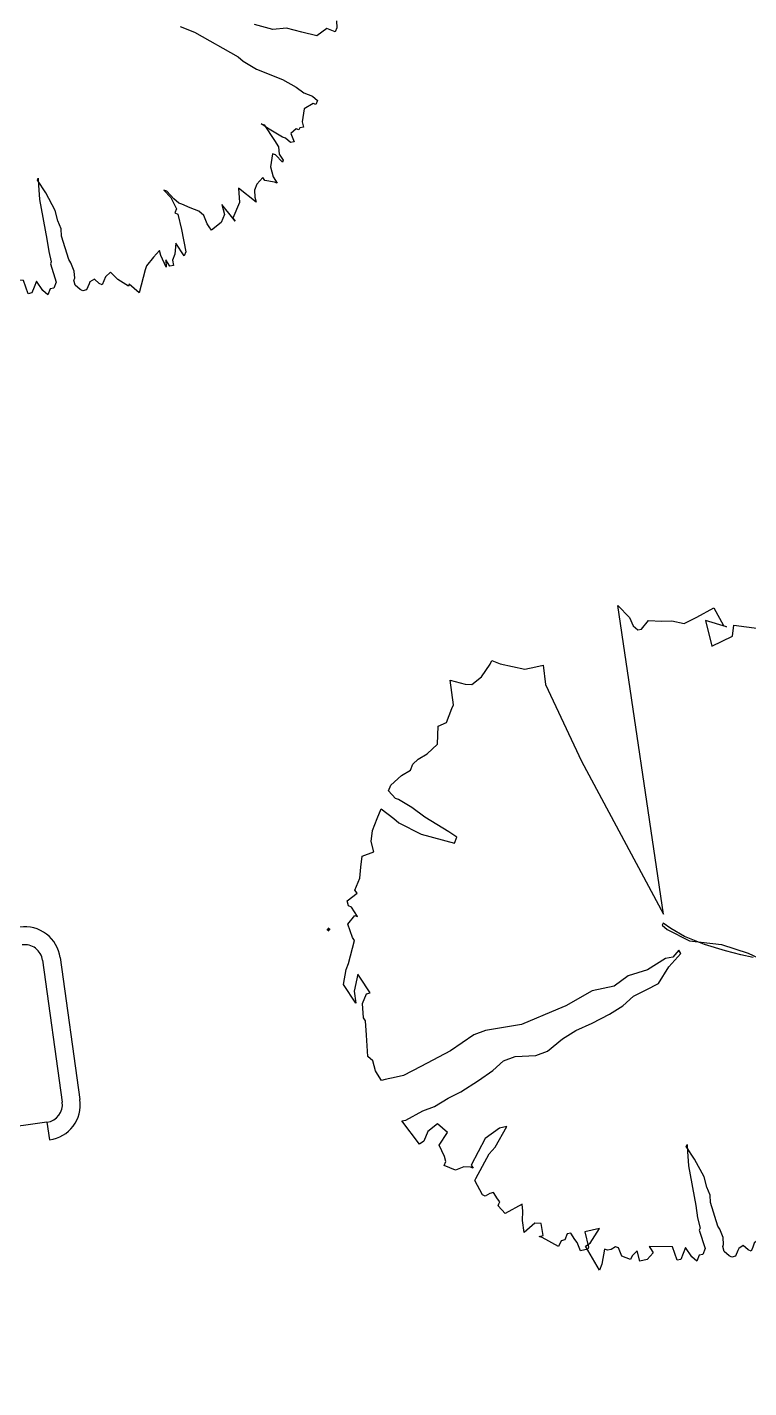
# Model space of a CAD drawing. Header units: millimetres. Extents: x 111 to 1506, y 14 to 566.
# Drawn here: x 273.915 to 275.93, y 95.681 to 99.479 of the extents above; entities that cross this region are included whole.
import ezdxf

# ---------------------------------------------------------------- set-up
doc = ezdxf.new("R2010")
doc.units = ezdxf.units.MM
doc.layers.add('fer', color=8, linetype='Continuous')
doc.layers.add('G', color=254, linetype='Continuous', lineweight=5)

# ---------------------------------------------------------------- blocks, each defined once
blk = doc.blocks.new('tr')
at = {"layer": 'fer', "color": 97}
for p, q in [((1378.7648, 206.7174), (1378.7707, 206.7347)), ((1378.7648, 206.7174), (1378.7707, 206.7347)), ((1378.7707, 206.7347), (1378.7827, 206.7347)), ((1378.7707, 206.7347), (1378.7707, 206.7347)), ((1378.7707, 206.7347), (1378.7827, 206.7347)), ((1378.7707, 206.7347), (1378.7707, 206.7347)), ((1378.7827, 206.7347), (1378.7827, 206.7261)), ((1378.7827, 206.7347), (1378.7827, 206.7261)), ((1378.5446, 206.7001), (1378.5625, 206.7087)), ((1378.5446, 206.7001), (1378.5625, 206.7087)), ((1378.5625, 206.7087), (1378.5744, 206.7087)), ((1378.5625, 206.7087), (1378.5625, 206.7087)), ((1378.5625, 206.7087), (1378.5744, 206.7087)), ((1378.5625, 206.7087), (1378.5625, 206.7087)), ((1378.5744, 206.7087), (1378.5744, 206.6827)), ((1378.5744, 206.7087), (1378.5744, 206.7087)), ((1378.5744, 206.7087), (1378.5744, 206.6827)), ((1378.5744, 206.7087), (1378.5744, 206.7087)), ((1378.7648, 206.6914), (1378.7648, 206.7174)), ((1378.7648, 206.6914), (1378.7648, 206.7174)), ((1378.7827, 206.7261), (1378.8065, 206.7087)), ((1378.7827, 206.7261), (1378.7827, 206.7261)), ((1378.7827, 206.7261), (1378.8065, 206.7087)), ((1378.7827, 206.7261), (1378.7827, 206.7261)), ((1378.8065, 206.7087), (1378.8422, 206.7174)), ((1378.8065, 206.7087), (1378.8422, 206.7174)), ((1378.8422, 206.7174), (1378.8541, 206.7261)), ((1378.8422, 206.7174), (1378.8541, 206.7261)), ((1378.8541, 206.7261), (1378.86, 206.7174)), ((1378.8541, 206.7261), (1378.8541, 206.7261)), ((1378.8541, 206.7261), (1378.86, 206.7174)), ((1378.8541, 206.7261), (1378.8541, 206.7261)), ((1378.86, 206.7174), (1378.866, 206.7174)), ((1378.86, 206.7174), (1378.866, 206.7174)), ((1378.866, 206.7174), (1378.866, 206.7087)), ((1378.866, 206.7174), (1378.866, 206.7087)), ((1378.866, 206.7087), (1378.8838, 206.7001)), ((1378.866, 206.7087), (1378.8838, 206.7001)), ((1378.8838, 206.7001), (1378.9017, 206.7174)), ((1378.8838, 206.7001), (1378.9017, 206.7174)), ((1378.9017, 206.7174), (1378.9076, 206.7087)), ((1378.9017, 206.7174), (1378.9076, 206.7087)), ((1378.9076, 206.7087), (1378.9017, 206.6914)), ((1378.9076, 206.7087), (1378.9017, 206.6914)), ((1378.9493, 206.6914), (1378.9612, 206.7087)), ((1378.9493, 206.6914), (1378.9612, 206.7087)), ((1378.9671, 206.7087), (1378.9552, 206.6827)), ((1378.9671, 206.7087), (1378.9552, 206.6827)), ((1378.9612, 206.7087), (1378.9671, 206.7087)), ((1378.9612, 206.7087), (1378.9671, 206.7087)), ((1378.9909, 206.6827), (1379.0147, 206.7001)), ((1378.9909, 206.6827), (1379.0147, 206.7001)), ((1379.0147, 206.7001), (1379.0266, 206.7174)), ((1379.0147, 206.7001), (1379.0266, 206.7174)), ((1379.0266, 206.7174), (1379.0266, 206.7087)), ((1379.0266, 206.7174), (1379.0266, 206.7087)), ((1379.0266, 206.7087), (1379.0326, 206.6827)), ((1379.0266, 206.7087), (1379.0326, 206.6827)), ((1378.5744, 206.6827), (1378.6041, 206.6654)), ((1378.5744, 206.6827), (1378.6041, 206.6654)), ((1378.6041, 206.6654), (1378.6101, 206.6221)), ((1378.6041, 206.6654), (1378.6101, 206.6221)), ((1378.7529, 206.6221), (1378.7588, 206.6654)), ((1378.7529, 206.6221), (1378.7588, 206.6654)), ((1378.7588, 206.6654), (1378.7648, 206.6914)), ((1378.7588, 206.6654), (1378.7648, 206.6914)), ((1378.8898, 206.6221), (1378.9195, 206.6654)), ((1378.8898, 206.6221), (1378.9195, 206.6654)), ((1378.9017, 206.6827), (1378.8957, 206.6394)), ((1378.9017, 206.6827), (1378.8957, 206.6394)), ((1378.9017, 206.6914), (1378.9017, 206.6827)), ((1378.9017, 206.6914), (1378.9017, 206.6827)), ((1378.9195, 206.6654), (1378.9314, 206.6827)), ((1378.9195, 206.6654), (1378.9314, 206.6827)), ((1378.9314, 206.6827), (1378.9493, 206.6914)), ((1378.9314, 206.6827), (1378.9493, 206.6914)), ((1378.9552, 206.6741), (1378.9909, 206.6827)), ((1378.9552, 206.6827), (1378.9552, 206.6741)), ((1378.9552, 206.6741), (1378.9909, 206.6827)), ((1378.9552, 206.6827), (1378.9552, 206.6741)), ((1379.0326, 206.6827), (1379.0266, 206.6741)), ((1379.0326, 206.6827), (1379.0266, 206.6741)), ((1379.0266, 206.6741), (1379.0505, 206.6654)), ((1379.0266, 206.6741), (1379.0505, 206.6654)), ((1379.0505, 206.6654), (1379.0683, 206.6654)), ((1379.0505, 206.6654), (1379.0683, 206.6654)), ((1379.0683, 206.6654), (1379.0862, 206.6741)), ((1379.0683, 206.6654), (1379.0862, 206.6741)), ((1379.0981, 206.6827), (1379.0802, 206.6221)), ((1379.0981, 206.6827), (1379.0802, 206.6221)), ((1379.0862, 206.6741), (1379.0981, 206.6827)), ((1379.0862, 206.6741), (1379.0981, 206.6827)), ((1378.6101, 206.6221), (1378.616, 206.5788)), ((1378.6101, 206.6221), (1378.616, 206.5788)), ((1378.7529, 206.5441), (1378.7529, 206.6221)), ((1378.7529, 206.5441), (1378.7529, 206.6221)), ((1378.8957, 206.6394), (1378.8898, 206.6134)), ((1378.8957, 206.6394), (1378.8898, 206.6134)), ((1378.8898, 206.6134), (1378.8898, 206.6221)), ((1378.8898, 206.6134), (1378.8898, 206.6221)), ((1379.0802, 206.6221), (1379.1159, 206.6394)), ((1379.0802, 206.6221), (1379.1159, 206.6394)), ((1379.1159, 206.6394), (1379.1635, 206.6394)), ((1379.1159, 206.6394), (1379.1635, 206.6394)), ((1379.1635, 206.6394), (1379.1397, 206.5961)), ((1379.1635, 206.6394), (1379.1397, 206.5961)), ((1379.1695, 206.6481), (1379.1635, 206.6394)), ((1379.1635, 206.6394), (1379.1695, 206.6481)), ((1379.1695, 206.6481), (1379.1635, 206.6394)), ((1379.1635, 206.6394), (1379.1695, 206.6481)), ((1378.616, 206.5788), (1378.6339, 206.5441)), ((1378.616, 206.5788), (1378.6339, 206.5441)), ((1379.1397, 206.5961), (1379.1635, 206.6134)), ((1379.1397, 206.5961), (1379.1635, 206.6134)), ((1379.1635, 206.6134), (1379.1754, 206.6134)), ((1379.1635, 206.6134), (1379.1754, 206.6134)), ((1379.1754, 206.6134), (1379.1873, 206.6134)), ((1379.1754, 206.6134), (1379.1873, 206.6134)), ((1379.1873, 206.6134), (1379.2171, 206.5961)), ((1379.1873, 206.6134), (1379.2171, 206.5961)), ((1379.2052, 206.5788), (1379.1873, 206.5614)), ((1379.2052, 206.5788), (1379.1873, 206.5614)), ((1379.2111, 206.5874), (1379.2052, 206.5788)), ((1379.2111, 206.5874), (1379.2052, 206.5788)), ((1379.2171, 206.5961), (1379.2111, 206.5874)), ((1379.2171, 206.5961), (1379.2111, 206.5874)), ((1378.6339, 206.5441), (1378.6398, 206.4921)), ((1378.6339, 206.5441), (1378.6398, 206.4921)), ((1378.7469, 206.5008), (1378.7529, 206.5441)), ((1378.7469, 206.5008), (1378.7529, 206.5441)), ((1379.1873, 206.5614), (1379.1814, 206.5441)), ((1379.1873, 206.5614), (1379.1814, 206.5441)), ((1379.1814, 206.5441), (1379.1814, 206.5181)), ((1379.1814, 206.5441), (1379.1814, 206.5181)), ((1379.2468, 206.5181), (1379.3004, 206.5528)), ((1379.2468, 206.5181), (1379.3004, 206.5528)), ((1379.3123, 206.5528), (1379.2885, 206.5181)), ((1379.3123, 206.5528), (1379.2885, 206.5181)), ((1379.3004, 206.5528), (1379.3123, 206.5528)), ((1379.3004, 206.5528), (1379.3123, 206.5528)), ((1379.3123, 206.5528), (1379.3123, 206.5528)), ((1379.3123, 206.5528), (1379.3123, 206.5528)), ((1379.1814, 206.5181), (1379.1814, 206.4921)), ((1379.1814, 206.5181), (1379.1814, 206.4921)), ((1379.2111, 206.4921), (1379.2468, 206.5181)), ((1379.2111, 206.4921), (1379.2468, 206.5181)), ((1379.2468, 206.5181), (1379.2468, 206.5181)), ((1379.2468, 206.5181), (1379.2468, 206.5181)), ((1379.2885, 206.5181), (1379.3182, 206.5268)), ((1379.2885, 206.5181), (1379.3182, 206.5268)), ((1379.2885, 206.5181), (1379.2885, 206.5181)), ((1379.2885, 206.5181), (1379.2885, 206.5181)), ((1379.3182, 206.5268), (1379.3361, 206.5268)), ((1379.3182, 206.5268), (1379.3361, 206.5268)), ((1379.3361, 206.5268), (1379.348, 206.5354)), ((1379.3361, 206.5268), (1379.348, 206.5354)), ((1379.3599, 206.5181), (1379.3361, 206.4921)), ((1379.3599, 206.5181), (1379.3361, 206.4921)), ((1379.354, 206.5268), (1379.3421, 206.5094)), ((1379.354, 206.5268), (1379.3421, 206.5094)), ((1379.3421, 206.5094), (1379.3599, 206.5181)), ((1379.3421, 206.5094), (1379.3599, 206.5181)), ((1379.348, 206.5354), (1379.354, 206.5268)), ((1379.348, 206.5354), (1379.354, 206.5268)), ((1378.7231, 206.3448), (1378.741, 206.4834)), ((1378.7231, 206.3448), (1378.741, 206.4834)), ((1378.741, 206.4834), (1378.7469, 206.5008)), ((1378.741, 206.4834), (1378.7469, 206.5008)), ((1379.1754, 206.4661), (1379.1635, 206.4401)), ((1379.1754, 206.4661), (1379.1635, 206.4401)), ((1379.1754, 206.4574), (1379.1992, 206.4834)), ((1379.1814, 206.4834), (1379.1754, 206.4661)), ((1379.1754, 206.4574), (1379.1992, 206.4834)), ((1379.1814, 206.4834), (1379.1754, 206.4661)), ((1379.1754, 206.4661), (1379.1754, 206.4661)), ((1379.1754, 206.4661), (1379.1754, 206.4661)), ((1379.1814, 206.4921), (1379.1814, 206.4834)), ((1379.1814, 206.4921), (1379.1814, 206.4834)), ((1379.1992, 206.4834), (1379.2111, 206.4834)), ((1379.1992, 206.4834), (1379.2111, 206.4834)), ((1379.2111, 206.4834), (1379.2111, 206.4921)), ((1379.2111, 206.4834), (1379.2111, 206.4921)), ((1379.3361, 206.4921), (1379.3242, 206.4834)), ((1379.3361, 206.4921), (1379.3242, 206.4834)), ((1379.3242, 206.4834), (1379.348, 206.4748)), ((1379.3242, 206.4834), (1379.348, 206.4748)), ((1379.348, 206.4748), (1379.3778, 206.4661)), ((1379.348, 206.4748), (1379.3778, 206.4661)), ((1379.3778, 206.4661), (1379.3897, 206.4661)), ((1379.3778, 206.4661), (1379.3897, 206.4661)), ((1379.3897, 206.4661), (1379.4551, 206.4748)), ((1379.3897, 206.4661), (1379.4551, 206.4748)), ((1379.4551, 206.4748), (1379.4432, 206.4401)), ((1379.4551, 206.4748), (1379.4432, 206.4401)), ((1379.4551, 206.4748), (1379.4551, 206.4748)), ((1379.4551, 206.4748), (1379.4551, 206.4748)), ((1379.1635, 206.4314), (1379.1754, 206.4574)), ((1379.1635, 206.4314), (1379.1754, 206.4574)), ((1379.1635, 206.4401), (1379.1635, 206.4314)), ((1379.1635, 206.4401), (1379.1635, 206.4314)), ((1379.4492, 206.4401), (1379.4432, 206.4054)), ((1379.4432, 206.4401), (1379.4492, 206.4401)), ((1379.4492, 206.4401), (1379.4432, 206.4054)), ((1379.4432, 206.4401), (1379.4492, 206.4401)), ((1379.4432, 206.4054), (1379.4313, 206.3794)), ((1379.4432, 206.4054), (1379.4313, 206.3794)), ((1379.4432, 206.4054), (1379.4432, 206.4054)), ((1379.4432, 206.4054), (1379.4432, 206.4054)), ((1379.4313, 206.3794), (1379.4492, 206.3708)), ((1379.4313, 206.3794), (1379.4313, 206.3794)), ((1379.4313, 206.3794), (1379.4492, 206.3708)), ((1379.4313, 206.3794), (1379.4313, 206.3794)), ((1379.4492, 206.3708), (1379.4611, 206.3708)), ((1379.4492, 206.3708), (1379.4611, 206.3708)), ((1379.4611, 206.3708), (1379.473, 206.3708)), ((1379.4611, 206.3708), (1379.473, 206.3708)), ((1379.473, 206.3621), (1379.467, 206.3448)), ((1379.473, 206.3621), (1379.467, 206.3448)), ((1379.473, 206.3708), (1379.473, 206.3621)), ((1379.473, 206.3708), (1379.473, 206.3621)), ((1378.7231, 206.3014), (1378.7231, 206.3448)), ((1378.7231, 206.3014), (1378.7231, 206.3448)), ((1379.467, 206.3448), (1379.4789, 206.3361)), ((1379.467, 206.3448), (1379.467, 206.3448)), ((1379.467, 206.3448), (1379.4789, 206.3361)), ((1379.467, 206.3448), (1379.467, 206.3448)), ((1379.4789, 206.3361), (1379.4849, 206.3361)), ((1379.4789, 206.3361), (1379.4849, 206.3361)), ((1379.4849, 206.3361), (1379.5027, 206.3361)), ((1379.4849, 206.3361), (1379.5027, 206.3361)), ((1379.5027, 206.3361), (1379.5087, 206.3274)), ((1379.5027, 206.3361), (1379.5087, 206.3274)), ((1379.5087, 206.3188), (1379.5027, 206.3014)), ((1379.5087, 206.3188), (1379.5027, 206.3014)), ((1379.5087, 206.3274), (1379.5087, 206.3188)), ((1379.5087, 206.3274), (1379.5087, 206.3188)), ((1379.467, 206.2841), (1379.4492, 206.2668)), ((1379.467, 206.2841), (1379.4492, 206.2668)), ((1379.4849, 206.2928), (1379.467, 206.2841)), ((1379.4849, 206.2928), (1379.467, 206.2841)), ((1379.4908, 206.2928), (1379.4849, 206.2928)), ((1379.4908, 206.2928), (1379.4849, 206.2928)), ((1379.5027, 206.3014), (1379.4908, 206.2928)), ((1379.5027, 206.3014), (1379.4908, 206.2928)), ((1379.4432, 206.2581), (1379.3897, 206.2148)), ((1379.4432, 206.2581), (1379.3897, 206.2148)), ((1379.4492, 206.2668), (1379.4432, 206.2581)), ((1379.4492, 206.2668), (1379.4432, 206.2581)), ((1379.473, 206.2148), (1379.5146, 206.2495)), ((1379.473, 206.2148), (1379.5146, 206.2495)), ((1379.5146, 206.2495), (1379.5325, 206.2495)), ((1379.5146, 206.2495), (1379.5325, 206.2495)), ((1379.5325, 206.2495), (1379.5384, 206.2408)), ((1379.5325, 206.2495), (1379.5384, 206.2408)), ((1379.5384, 206.2408), (1379.5563, 206.2408)), ((1379.5384, 206.2408), (1379.5563, 206.2408)), ((1379.5563, 206.2408), (1379.5503, 206.2235)), ((1379.5563, 206.2408), (1379.5503, 206.2235)), ((1379.3718, 206.2061), (1379.354, 206.1888)), ((1379.3718, 206.2061), (1379.354, 206.1888)), ((1379.3897, 206.2148), (1379.3718, 206.2061)), ((1379.3897, 206.2148), (1379.3718, 206.2061)), ((1379.4432, 206.1975), (1379.467, 206.2148)), ((1379.4432, 206.1975), (1379.467, 206.2148)), ((1379.467, 206.2148), (1379.473, 206.2148)), ((1379.467, 206.2148), (1379.473, 206.2148)), ((1379.5503, 206.2235), (1379.5325, 206.1975)), ((1379.5503, 206.2235), (1379.5325, 206.1975)), ((1379.3302, 206.1715), (1379.2944, 206.1281)), ((1379.3302, 206.1715), (1379.2944, 206.1281)), ((1379.3182, 206.1195), (1379.4135, 206.1801)), ((1379.3182, 206.1195), (1379.4135, 206.1801)), ((1379.354, 206.1888), (1379.3302, 206.1715)), ((1379.354, 206.1888), (1379.3302, 206.1715)), ((1379.4135, 206.1801), (1379.4432, 206.1975)), ((1379.4135, 206.1801), (1379.4432, 206.1975)), ((1379.5325, 206.1975), (1379.5503, 206.1975)), ((1379.5325, 206.1975), (1379.5503, 206.1975)), ((1379.5741, 206.1888), (1379.5444, 206.1628)), ((1379.5741, 206.1888), (1379.5444, 206.1628)), ((1379.5444, 206.1628), (1379.5682, 206.1021)), ((1379.5444, 206.1628), (1379.5682, 206.1021)), ((1379.5503, 206.1975), (1379.5682, 206.1975)), ((1379.5503, 206.1975), (1379.5682, 206.1975)), ((1379.5682, 206.1975), (1379.5741, 206.1888)), ((1379.5682, 206.1975), (1379.5741, 206.1888)), ((1378.7053, 206.0501), (1378.7112, 206.1541)), ((1378.7053, 206.0501), (1378.7112, 206.1541)), ((1379.2944, 206.1281), (1379.2706, 206.0935)), ((1379.2944, 206.1281), (1379.2706, 206.0935)), ((1379.2647, 206.0935), (1379.2825, 206.1021)), ((1379.2647, 206.0935), (1379.2825, 206.1021)), ((1379.2706, 206.0935), (1379.2647, 206.0935)), ((1379.2706, 206.0935), (1379.2647, 206.0935)), ((1379.2825, 206.1021), (1379.3182, 206.1195)), ((1379.2825, 206.1021), (1379.3182, 206.1195)), ((1379.5682, 206.1021), (1379.5741, 206.1108)), ((1379.5682, 206.1021), (1379.5741, 206.1108)), ((1379.5741, 206.1108), (1379.5801, 206.1195)), ((1379.5741, 206.1108), (1379.5801, 206.1195)), ((1379.5801, 206.1195), (1379.6039, 206.1108)), ((1379.5801, 206.1195), (1379.6039, 206.1108)), ((1379.6158, 206.0935), (1379.592, 206.0761)), ((1379.6158, 206.0935), (1379.592, 206.0761)), ((1379.6039, 206.1108), (1379.6158, 206.0935)), ((1379.6039, 206.1108), (1379.6158, 206.0935)), ((1378.7112, 205.9722), (1378.7053, 206.0501)), ((1378.7112, 205.9722), (1378.7053, 206.0501)), ((1378.7112, 206.0675), (1378.7172, 206.0328)), ((1378.7112, 206.0675), (1378.7172, 206.0328)), ((1379.592, 206.0761), (1379.6099, 206.0675)), ((1379.592, 206.0761), (1379.6099, 206.0675)), ((1379.6099, 206.0675), (1379.6218, 206.0675)), ((1379.6099, 206.0675), (1379.6218, 206.0675)), ((1379.6218, 206.0675), (1379.6218, 206.0415)), ((1379.6218, 206.0675), (1379.6218, 206.0415)), ((1378.7172, 206.0328), (1378.7231, 205.9895)), ((1378.7172, 206.0328), (1378.7231, 205.9895)), ((1379.6218, 206.0415), (1379.6039, 206.0241)), ((1379.6218, 206.0415), (1379.6039, 206.0241)), ((1379.6039, 206.0241), (1379.6039, 206.0155)), ((1379.6039, 206.0241), (1379.6039, 206.0155)), ((1379.6039, 206.0155), (1379.6158, 206.0068)), ((1379.6039, 206.0155), (1379.6158, 206.0068)), ((1378.735, 205.8855), (1378.7112, 205.9722)), ((1378.735, 205.8855), (1378.7112, 205.9722)), ((1378.7231, 205.9895), (1378.7291, 205.9288)), ((1378.7231, 205.9895), (1378.7291, 205.9288)), ((1379.6158, 206.0068), (1379.6218, 205.9981)), ((1379.6158, 206.0068), (1379.6218, 205.9981)), ((1379.6218, 205.9895), (1379.6634, 205.9981)), ((1379.6218, 205.9981), (1379.6218, 205.9895)), ((1379.6218, 205.9895), (1379.6634, 205.9981)), ((1379.6218, 205.9981), (1379.6218, 205.9895)), ((1379.6813, 205.9981), (1379.6337, 205.9375)), ((1379.6813, 205.9981), (1379.6337, 205.9375)), ((1379.6634, 205.9981), (1379.6813, 205.9981)), ((1379.6634, 205.9981), (1379.6813, 205.9981)), ((1379.5741, 205.9548), (1379.598, 205.9202)), ((1379.6218, 205.9462), (1379.5741, 205.9548)), ((1379.5741, 205.9548), (1379.598, 205.9202)), ((1379.6218, 205.9462), (1379.5741, 205.9548)), ((1379.598, 205.9202), (1379.6337, 205.9462)), ((1379.598, 205.9202), (1379.6337, 205.9462)), ((1379.6337, 205.9375), (1379.6218, 205.9462)), ((1379.6337, 205.9375), (1379.6218, 205.9462)), ((1379.6337, 205.9462), (1379.6396, 205.9462)), ((1379.6337, 205.9462), (1379.6396, 205.9462)), ((1379.6396, 205.9462), (1379.6515, 205.9288)), ((1379.6396, 205.9462), (1379.6515, 205.9288)), ((1378.7291, 205.9288), (1378.7291, 205.8682)), ((1378.7291, 205.9288), (1378.7291, 205.8682)), ((1379.6277, 205.9028), (1379.6158, 205.8855)), ((1379.6277, 205.9028), (1379.6158, 205.8855)), ((1379.6337, 205.9115), (1379.6277, 205.9028)), ((1379.6337, 205.9115), (1379.6277, 205.9028)), ((1379.6515, 205.9288), (1379.6337, 205.9115)), ((1379.6515, 205.9288), (1379.6337, 205.9115)), ((1379.6337, 205.9115), (1379.6337, 205.9115)), ((1379.6337, 205.9115), (1379.6337, 205.9115)), ((1378.7291, 205.8682), (1378.7231, 205.8248)), ((1378.7291, 205.8682), (1378.7231, 205.8248)), ((1378.7291, 205.8162), (1378.735, 205.8855)), ((1378.7291, 205.8162), (1378.735, 205.8855)), ((1378.7767, 205.8768), (1378.7707, 205.8682)), ((1378.7767, 205.8768), (1378.7707, 205.8682)), ((1378.7707, 205.8682), (1378.7946, 205.8595)), ((1378.7707, 205.8682), (1378.7946, 205.8595)), ((1378.8243, 205.8595), (1378.7767, 205.8768)), ((1378.8243, 205.8595), (1378.7767, 205.8768)), ((1378.7946, 205.8595), (1378.8065, 205.8422)), ((1378.7946, 205.8595), (1378.8065, 205.8422)), ((1378.8779, 205.8508), (1378.8243, 205.8595)), ((1378.8779, 205.8508), (1378.8243, 205.8595)), ((1379.6158, 205.8855), (1379.6218, 205.8768)), ((1379.6158, 205.8855), (1379.6218, 205.8768)), ((1379.6218, 205.8768), (1379.6396, 205.8768)), ((1379.6218, 205.8768), (1379.6396, 205.8768)), ((1379.6396, 205.8768), (1379.6456, 205.8682)), ((1379.6396, 205.8768), (1379.6456, 205.8682)), ((1379.6456, 205.8682), (1379.6634, 205.8682)), ((1379.6456, 205.8682), (1379.6456, 205.8682)), ((1379.6456, 205.8682), (1379.6634, 205.8682)), ((1379.6456, 205.8682), (1379.6456, 205.8682)), ((1379.6634, 205.8682), (1379.6575, 205.8162)), ((1379.6634, 205.8682), (1379.6575, 205.8162)), ((1378.7231, 205.8248), (1378.7172, 205.7988)), ((1378.7231, 205.8248), (1378.7172, 205.7988)), ((1378.8065, 205.8422), (1378.8541, 205.8075)), ((1378.8065, 205.8422), (1378.8541, 205.8075)), ((1378.9076, 205.8248), (1378.8779, 205.8508)), ((1378.9076, 205.8248), (1378.8779, 205.8508)), ((1378.9374, 205.7988), (1378.9076, 205.8248)), ((1378.9374, 205.7988), (1378.9076, 205.8248)), ((1378.6934, 205.7902), (1377.9435, 205.3482)), ((1378.6934, 205.7902), (1377.9435, 205.3482)), ((1378.3839, 205.4175), (1378.6934, 205.7902)), ((1378.3839, 205.4175), (1378.6934, 205.7902)), ((1378.7172, 205.7988), (1378.7231, 205.7988)), ((1378.7172, 205.7988), (1378.7231, 205.7988)), ((1378.7231, 205.7988), (1378.7291, 205.8162)), ((1378.7231, 205.7988), (1378.7291, 205.8162)), ((1378.8541, 205.8075), (1378.8898, 205.7642)), ((1378.8541, 205.8075), (1378.8898, 205.7642)), ((1378.9731, 205.7815), (1378.9374, 205.7988)), ((1378.9731, 205.7815), (1378.9374, 205.7988)), ((1379.0088, 205.7555), (1378.9731, 205.7815)), ((1379.0088, 205.7555), (1378.9731, 205.7815)), ((1379.6515, 205.8162), (1379.6218, 205.7988)), ((1379.6515, 205.8162), (1379.6218, 205.7988)), ((1379.6218, 205.7988), (1379.6277, 205.7815)), ((1379.6218, 205.7988), (1379.6277, 205.7815)), ((1379.6277, 205.7815), (1379.6634, 205.7642)), ((1379.6277, 205.7815), (1379.6634, 205.7642)), ((1379.6575, 205.8075), (1379.6515, 205.8162)), ((1379.6575, 205.8075), (1379.6515, 205.8162)), ((1379.6575, 205.8162), (1379.6575, 205.8075)), ((1379.6575, 205.8162), (1379.6575, 205.8075)), ((1378.8898, 205.7642), (1378.9314, 205.7382)), ((1378.8898, 205.7642), (1378.9314, 205.7382)), ((1379.0505, 205.7208), (1379.0088, 205.7555)), ((1379.0505, 205.7208), (1379.0088, 205.7555)), ((1379.6337, 205.7468), (1379.6099, 205.7382)), ((1379.6337, 205.7468), (1379.6099, 205.7382)), ((1379.6634, 205.7642), (1379.6337, 205.7468)), ((1379.6634, 205.7642), (1379.6337, 205.7468)), ((1379.6634, 205.7642), (1379.6634, 205.7642)), ((1379.6634, 205.7642), (1379.6634, 205.7642)), ((1377.8721, 205.6688), (1377.8543, 205.7382)), ((1377.8721, 205.6688), (1377.8543, 205.7382)), ((1378.9314, 205.7382), (1378.9671, 205.6862)), ((1378.9314, 205.7382), (1378.9671, 205.6862)), ((1379.0862, 205.6862), (1379.0505, 205.7208)), ((1379.0862, 205.6862), (1379.0505, 205.7208)), ((1379.6099, 205.7382), (1379.592, 205.7295)), ((1379.6099, 205.7382), (1379.592, 205.7295)), ((1379.592, 205.7295), (1379.6337, 205.6948)), ((1379.592, 205.7295), (1379.6337, 205.6948)), ((1377.9019, 205.6775), (1377.8721, 205.6688)), ((1377.9019, 205.6775), (1377.8721, 205.6688)), ((1377.9495, 205.6342), (1377.9019, 205.6775)), ((1377.9495, 205.6342), (1377.9019, 205.6775)), ((1378.9671, 205.6862), (1379.0326, 205.6342)), ((1378.9671, 205.6862), (1379.0326, 205.6342)), ((1379.1219, 205.6602), (1379.0862, 205.6862)), ((1379.1219, 205.6602), (1379.0862, 205.6862)), ((1379.6099, 205.6688), (1379.6039, 205.6602)), ((1379.6099, 205.6688), (1379.6039, 205.6602)), ((1379.6158, 205.6688), (1379.6099, 205.6688)), ((1379.6158, 205.6688), (1379.6099, 205.6688)), ((1379.6218, 205.6688), (1379.6158, 205.6688)), ((1379.6218, 205.6688), (1379.6158, 205.6688)), ((1379.6337, 205.6948), (1379.6218, 205.6688)), ((1379.6337, 205.6948), (1379.6218, 205.6688)), ((1379.6337, 205.6948), (1379.6337, 205.6948)), ((1379.6337, 205.6948), (1379.6337, 205.6948)), ((1377.8483, 205.5995), (1377.884, 205.6429)), ((1377.8483, 205.5995), (1377.884, 205.6429)), ((1377.884, 205.6515), (1377.89, 205.5909)), ((1377.884, 205.6515), (1377.884, 205.6515)), ((1377.884, 205.6429), (1377.884, 205.6515)), ((1377.884, 205.6515), (1377.89, 205.5909)), ((1377.884, 205.6515), (1377.884, 205.6515)), ((1377.884, 205.6429), (1377.884, 205.6515)), ((1377.89, 205.5909), (1377.9495, 205.6342)), ((1377.89, 205.5909), (1377.9495, 205.6342)), ((1379.0326, 205.6342), (1379.0505, 205.6169)), ((1379.0326, 205.6342), (1379.0505, 205.6169)), ((1379.1695, 205.6342), (1379.1219, 205.6602)), ((1379.1695, 205.6342), (1379.1219, 205.6602)), ((1379.1933, 205.6082), (1379.1695, 205.6342)), ((1379.1933, 205.6082), (1379.1695, 205.6342)), ((1379.6039, 205.6602), (1379.592, 205.6429)), ((1379.6039, 205.6602), (1379.592, 205.6429)), ((1379.592, 205.6429), (1379.598, 205.6342)), ((1379.592, 205.6429), (1379.598, 205.6342)), ((1379.598, 205.6342), (1379.6099, 205.6255)), ((1379.598, 205.6342), (1379.6099, 205.6255)), ((1377.89, 205.5649), (1377.8483, 205.5995)), ((1377.89, 205.5649), (1377.8483, 205.5995)), ((1379.0505, 205.6169), (1379.1278, 205.5389)), ((1379.0505, 205.6169), (1379.1278, 205.5389)), ((1379.2171, 205.5562), (1379.1933, 205.6082)), ((1379.2171, 205.5562), (1379.1933, 205.6082)), ((1379.4075, 205.6082), (1379.4194, 205.5909)), ((1379.473, 205.5995), (1379.4075, 205.6082)), ((1379.4075, 205.6082), (1379.4194, 205.5909)), ((1379.473, 205.5995), (1379.4075, 205.6082)), ((1379.4968, 205.5909), (1379.473, 205.5995)), ((1379.4968, 205.5909), (1379.473, 205.5995)), ((1379.6099, 205.6169), (1379.5801, 205.5822)), ((1379.6099, 205.6169), (1379.5801, 205.5822)), ((1379.6099, 205.6255), (1379.6099, 205.6169)), ((1379.6099, 205.6255), (1379.6099, 205.6169)), ((1377.9197, 205.5389), (1377.89, 205.5649)), ((1377.9197, 205.5389), (1377.89, 205.5649)), ((1379.2409, 205.5302), (1379.2171, 205.5562)), ((1379.2409, 205.5302), (1379.2171, 205.5562)), ((1379.4194, 205.5909), (1379.4611, 205.5649)), ((1379.4194, 205.5909), (1379.4611, 205.5649)), ((1379.4611, 205.5649), (1379.5444, 205.5562)), ((1379.4611, 205.5649), (1379.5444, 205.5562)), ((1379.5741, 205.5822), (1379.4968, 205.5909)), ((1379.5741, 205.5822), (1379.4968, 205.5909)), ((1379.5444, 205.5562), (1379.5503, 205.5649)), ((1379.5444, 205.5562), (1379.5503, 205.5649)), ((1379.5503, 205.5649), (1379.5503, 205.5562)), ((1379.5503, 205.5649), (1379.5503, 205.5562)), ((1379.5503, 205.5562), (1379.5563, 205.5389)), ((1379.5503, 205.5562), (1379.5563, 205.5389)), ((1379.5801, 205.5822), (1379.5741, 205.5822)), ((1379.5801, 205.5822), (1379.5741, 205.5822)), ((1377.9257, 205.5042), (1377.9197, 205.5389)), ((1377.9257, 205.5042), (1377.9197, 205.5389)), ((1379.1278, 205.5389), (1379.1814, 205.4522)), ((1379.1278, 205.5389), (1379.1814, 205.4522)), ((1379.2766, 205.5129), (1379.2409, 205.5302)), ((1379.2766, 205.5129), (1379.2409, 205.5302)), ((1379.5563, 205.5389), (1379.5741, 205.5215)), ((1379.5563, 205.5389), (1379.5741, 205.5215)), ((1379.5741, 205.5215), (1379.5741, 205.5042)), ((1379.5741, 205.5215), (1379.5741, 205.5042)), ((1377.9376, 205.4782), (1377.9257, 205.5042)), ((1377.9376, 205.4782), (1377.9257, 205.5042)), ((1377.9495, 205.4435), (1377.9376, 205.4782)), ((1377.9495, 205.4435), (1377.9376, 205.4782)), ((1379.3182, 205.4869), (1379.2766, 205.5129)), ((1379.3182, 205.4869), (1379.2766, 205.5129)), ((1379.3659, 205.4522), (1379.3182, 205.4869)), ((1379.3659, 205.4522), (1379.3182, 205.4869)), ((1379.5503, 205.4782), (1379.5265, 205.4522)), ((1379.5503, 205.4782), (1379.5265, 205.4522)), ((1379.5622, 205.4869), (1379.5503, 205.4782)), ((1379.5622, 205.4869), (1379.5503, 205.4782)), ((1379.5503, 205.4782), (1379.5503, 205.4782)), ((1379.5503, 205.4782), (1379.5503, 205.4782)), ((1379.5741, 205.4869), (1379.5622, 205.4869)), ((1379.5741, 205.4869), (1379.5622, 205.4869)), ((1379.5741, 205.5042), (1379.5741, 205.4869)), ((1379.5741, 205.5042), (1379.5741, 205.4869)), ((1377.9793, 205.4349), (1377.9495, 205.4435)), ((1377.9793, 205.4349), (1377.9495, 205.4435)), ((1379.1814, 205.4522), (1379.2052, 205.4262)), ((1379.1814, 205.4522), (1379.2052, 205.4262)), ((1379.3956, 205.4262), (1379.3659, 205.4522)), ((1379.3956, 205.4262), (1379.3659, 205.4522)), ((1379.4849, 205.4609), (1379.473, 205.4262)), ((1379.4849, 205.4609), (1379.473, 205.4262)), ((1379.5265, 205.4522), (1379.4849, 205.4609)), ((1379.5265, 205.4522), (1379.4849, 205.4609)), ((1377.9614, 205.3915), (1377.9793, 205.4089)), ((1377.9614, 205.3915), (1377.9793, 205.4089)), ((1377.9852, 205.4262), (1377.9793, 205.4349)), ((1377.9852, 205.4262), (1377.9793, 205.4349)), ((1377.9793, 205.4089), (1377.9852, 205.4262)), ((1377.9793, 205.4089), (1377.9852, 205.4262)), ((1378.2232, 205.2442), (1378.3839, 205.4175)), ((1378.2232, 205.2442), (1378.3839, 205.4175)), ((1379.2052, 205.4262), (1379.2706, 205.3829)), ((1379.2052, 205.4262), (1379.2706, 205.3829)), ((1379.4313, 205.4002), (1379.3956, 205.4262)), ((1379.4313, 205.4002), (1379.3956, 205.4262)), ((1379.473, 205.4262), (1379.5027, 205.4089)), ((1379.473, 205.4262), (1379.5027, 205.4089)), ((1379.5027, 205.4089), (1379.5325, 205.4089)), ((1379.5027, 205.4089), (1379.5325, 205.4089)), ((1379.5325, 205.4089), (1379.5444, 205.4002)), ((1379.5325, 205.4089), (1379.5444, 205.4002)), ((1377.9435, 205.3482), (1377.9614, 205.3915)), ((1377.9435, 205.3482), (1377.9614, 205.3915)), ((1379.2706, 205.3829), (1379.3421, 205.3222)), ((1379.2706, 205.3829), (1379.3421, 205.3222)), ((1379.4551, 205.3742), (1379.4313, 205.4002)), ((1379.4551, 205.3742), (1379.4313, 205.4002)), ((1379.4968, 205.3396), (1379.4551, 205.3742)), ((1379.4968, 205.3396), (1379.4551, 205.3742)), ((1379.5444, 205.4002), (1379.5027, 205.3309)), ((1379.5444, 205.4002), (1379.5027, 205.3309)), ((1377.9435, 205.3482), (1377.9435, 205.3482)), ((1377.9435, 205.3482), (1377.9435, 205.3482)), ((1379.5027, 205.3309), (1379.4968, 205.3396)), ((1379.5027, 205.3309), (1379.4968, 205.3396)), ((1379.3421, 205.3222), (1379.3837, 205.2876)), ((1379.3421, 205.3222), (1379.3837, 205.2876)), ((1379.3837, 205.2876), (1379.3956, 205.2702)), ((1379.3837, 205.2876), (1379.3956, 205.2702)), ((1379.3956, 205.2702), (1379.4135, 205.2442)), ((1379.3956, 205.2702), (1379.4135, 205.2442)), ((1378.1756, 205.2182), (1378.2232, 205.2442)), ((1378.1756, 205.2182), (1378.2232, 205.2442)), ((1378.1756, 205.2182), (1378.1756, 205.2182)), ((1378.1756, 205.2182), (1378.1756, 205.2182)), ((1378.1875, 205.2009), (1378.1756, 205.2182)), ((1378.1756, 205.2182), (1378.1756, 205.2182)), ((1378.1756, 205.2182), (1378.1756, 205.2182)), ((1378.1875, 205.2009), (1378.1756, 205.2182)), ((1379.4075, 205.2182), (1379.4016, 205.2096)), ((1379.4075, 205.2182), (1379.4016, 205.2096)), ((1379.4194, 205.2356), (1379.4075, 205.2182)), ((1379.4194, 205.2356), (1379.4075, 205.2182)), ((1379.4135, 205.2442), (1379.4194, 205.2356)), ((1379.4135, 205.2442), (1379.4135, 205.2442)), ((1379.4135, 205.2442), (1379.4194, 205.2356)), ((1379.4135, 205.2442), (1379.4135, 205.2442)), ((1378.2054, 205.1749), (1378.1875, 205.2009)), ((1378.2054, 205.1749), (1378.1875, 205.2009)), ((1378.2113, 205.1402), (1378.2054, 205.1749)), ((1378.2113, 205.1402), (1378.2054, 205.1749)), ((1378.7112, 205.1749), (1378.7053, 205.1489)), ((1378.7112, 205.1749), (1378.7053, 205.1489)), ((1378.7291, 205.1749), (1378.7112, 205.1749)), ((1378.7291, 205.1749), (1378.7112, 205.1749)), ((1378.741, 205.0796), (1378.7291, 205.1749)), ((1378.741, 205.0796), (1378.7291, 205.1749)), ((1379.3718, 205.1749), (1379.3182, 205.1489)), ((1379.3718, 205.1749), (1379.3182, 205.1489)), ((1379.3778, 205.1922), (1379.3718, 205.1749)), ((1379.3778, 205.1922), (1379.3718, 205.1749)), ((1379.4016, 205.2096), (1379.3778, 205.1922)), ((1379.4016, 205.2096), (1379.3778, 205.1922)), ((1379.3778, 205.1922), (1379.3778, 205.1922)), ((1379.3778, 205.1922), (1379.3778, 205.1922)), ((1379.3778, 205.1922), (1379.3778, 205.1922)), ((1379.3778, 205.1922), (1379.3778, 205.1922)), ((1378.2113, 205.1402), (1378.2113, 205.1402)), ((1378.2173, 205.1056), (1378.2113, 205.1402)), ((1378.2113, 205.1402), (1378.2113, 205.1402)), ((1378.2173, 205.1056), (1378.2113, 205.1402)), ((1378.7053, 205.1489), (1378.6934, 205.0709)), ((1378.7053, 205.1489), (1378.6934, 205.0709)), ((1379.3182, 205.1489), (1379.2825, 205.1316)), ((1379.3182, 205.1489), (1379.2825, 205.1316)), ((1379.3182, 205.1489), (1379.3182, 205.1489)), ((1379.3182, 205.1489), (1379.3182, 205.1489)), ((1378.2173, 205.0796), (1378.2173, 205.1056)), ((1378.2173, 205.0796), (1378.2173, 205.1056)), ((1379.2052, 205.1142), (1379.1754, 205.0709)), ((1379.2052, 205.1142), (1379.1754, 205.0709)), ((1379.2111, 205.1056), (1379.2052, 205.1142)), ((1379.2111, 205.1056), (1379.2052, 205.1142)), ((1379.2409, 205.1056), (1379.2111, 205.1056)), ((1379.2409, 205.1056), (1379.2111, 205.1056)), ((1379.2766, 205.1229), (1379.2409, 205.1056)), ((1379.2766, 205.1229), (1379.2409, 205.1056)), ((1379.2825, 205.1316), (1379.2766, 205.1229)), ((1379.2825, 205.1316), (1379.2766, 205.1229)), ((1378.2292, 205.0796), (1378.2173, 205.0796)), ((1378.2292, 205.0796), (1378.2173, 205.0796)), ((1378.2709, 205.0709), (1378.2292, 205.0796)), ((1378.2709, 205.0709), (1378.2292, 205.0796)), ((1378.3006, 205.0536), (1378.2709, 205.0709)), ((1378.3006, 205.0536), (1378.2709, 205.0709)), ((1378.6934, 205.0709), (1378.6815, 205.0276)), ((1378.6934, 205.0709), (1378.6815, 205.0276)), ((1378.735, 205.0103), (1378.741, 205.0796)), ((1378.735, 205.0103), (1378.741, 205.0796)), ((1379.1695, 205.0622), (1379.2171, 205.0709)), ((1379.1754, 205.0709), (1379.1695, 205.0622)), ((1379.1695, 205.0622), (1379.2171, 205.0709)), ((1379.1754, 205.0709), (1379.1695, 205.0622)), ((1379.2468, 205.0882), (1379.2111, 205.0363)), ((1379.2468, 205.0882), (1379.2111, 205.0363)), ((1379.2171, 205.0709), (1379.2468, 205.0882)), ((1379.2171, 205.0709), (1379.2468, 205.0882)), ((1378.3066, 205.0363), (1378.3006, 205.0536)), ((1378.3066, 205.0363), (1378.3006, 205.0536)), ((1378.3125, 204.9929), (1378.3066, 205.0363)), ((1378.3125, 204.9929), (1378.3066, 205.0363)), ((1378.372, 205.0276), (1378.3125, 204.9929)), ((1378.372, 205.0276), (1378.3125, 204.9929)), ((1378.3839, 205.0276), (1378.372, 205.0276)), ((1378.3839, 205.0276), (1378.372, 205.0276)), ((1378.4256, 205.0276), (1378.3839, 205.0276)), ((1378.4256, 205.0276), (1378.3839, 205.0276)), ((1378.4434, 205.0103), (1378.4256, 205.0276)), ((1378.4434, 205.0103), (1378.4256, 205.0276)), ((1378.491, 205.0276), (1378.4434, 205.0103)), ((1378.491, 205.0276), (1378.4434, 205.0103)), ((1378.5268, 205.0103), (1378.491, 205.0276)), ((1378.5268, 205.0103), (1378.491, 205.0276)), ((1378.6815, 205.0276), (1378.6755, 204.9843)), ((1378.6815, 205.0276), (1378.6755, 204.9843)), ((1379.1516, 205.0276), (1379.0862, 205.0189)), ((1379.1516, 205.0276), (1379.0862, 205.0189)), ((1379.1695, 205.0276), (1379.1516, 205.0276)), ((1379.1695, 205.0276), (1379.1516, 205.0276)), ((1379.2111, 205.0363), (1379.1695, 205.0276)), ((1379.2111, 205.0363), (1379.1695, 205.0276)), ((1378.5506, 204.9929), (1378.5268, 205.0103)), ((1378.5506, 204.9929), (1378.5268, 205.0103)), ((1378.5684, 204.9843), (1378.5506, 204.9929)), ((1378.5684, 204.9843), (1378.5506, 204.9929)), ((1378.5863, 204.9843), (1378.5684, 204.9843)), ((1378.5863, 204.9843), (1378.5684, 204.9843)), ((1378.6101, 204.9669), (1378.5863, 204.9843)), ((1378.6101, 204.9669), (1378.5863, 204.9843)), ((1378.6755, 204.9843), (1378.6755, 204.9756)), ((1378.6755, 204.9843), (1378.6755, 204.9756)), ((1378.7172, 204.9496), (1378.7291, 204.9929)), ((1378.7172, 204.9496), (1378.7291, 204.9929)), ((1378.7291, 204.9929), (1378.735, 205.0103)), ((1378.7291, 204.9929), (1378.735, 205.0103)), ((1379.0207, 205.0016), (1379.0028, 204.9756)), ((1379.0207, 205.0016), (1379.0028, 204.9756)), ((1379.0207, 204.9929), (1379.0207, 205.0016)), ((1379.0207, 204.9929), (1379.0207, 205.0016)), ((1379.0505, 204.9843), (1379.0207, 204.9929)), ((1379.0505, 204.9843), (1379.0207, 204.9929)), ((1379.0802, 205.0103), (1379.0505, 204.9843)), ((1379.0802, 205.0103), (1379.0505, 204.9843)), ((1379.0505, 204.9843), (1379.0505, 204.9843)), ((1379.0505, 204.9843), (1379.0505, 204.9843)), ((1379.0505, 204.9843), (1379.0505, 204.9843)), ((1379.0505, 204.9843), (1379.0505, 204.9843)), ((1379.0862, 205.0189), (1379.0802, 205.0103)), ((1379.0862, 205.0189), (1379.0802, 205.0103)), ((1379.0862, 205.0189), (1379.0862, 205.0189)), ((1379.0862, 205.0189), (1379.0862, 205.0189)), ((1378.6458, 204.9496), (1378.6101, 204.9669)), ((1378.6458, 204.9496), (1378.6101, 204.9669)), ((1378.6636, 204.9496), (1378.6458, 204.9496)), ((1378.6636, 204.9496), (1378.6458, 204.9496)), ((1378.6755, 204.9756), (1378.6636, 204.9496)), ((1378.6755, 204.9756), (1378.6636, 204.9496)), ((1378.7469, 204.9496), (1378.7172, 204.9496)), ((1378.7469, 204.9496), (1378.7172, 204.9496)), ((1378.7827, 204.9496), (1378.7469, 204.9496)), ((1378.7827, 204.9496), (1378.7469, 204.9496)), ((1378.8124, 204.9583), (1378.7827, 204.9496)), ((1378.8124, 204.9583), (1378.7827, 204.9496)), ((1378.8362, 204.9756), (1378.8124, 204.9583)), ((1378.8362, 204.9756), (1378.8124, 204.9583)), ((1378.86, 204.9496), (1378.8362, 204.9756)), ((1378.86, 204.9496), (1378.8362, 204.9756)), ((1378.8898, 204.9583), (1378.86, 204.9496)), ((1378.8898, 204.9583), (1378.86, 204.9496)), ((1378.9195, 204.9669), (1378.8898, 204.9583)), ((1378.9195, 204.9669), (1378.8898, 204.9583)), ((1378.9552, 204.9669), (1378.9195, 204.9669)), ((1378.9552, 204.9669), (1378.9195, 204.9669)), ((1378.9612, 204.9756), (1378.9552, 204.9669)), ((1378.9612, 204.9756), (1378.9552, 204.9669)), ((1378.9909, 204.9583), (1378.9612, 204.9756)), ((1378.9909, 204.9583), (1378.9612, 204.9756)), ((1379.0028, 204.9669), (1378.9909, 204.9583)), ((1379.0028, 204.9669), (1378.9909, 204.9583)), ((1379.0028, 204.9756), (1379.0028, 204.9669)), ((1379.0028, 204.9756), (1379.0028, 204.9669))]:
    blk.add_line(p, q, dxfattribs=at)
blk = doc.blocks.new('sandasl')
at = {"layer": 'fer'}
for p, q in [((1589.5097, 80.4117), (1589.8561, 80.6117)), ((1589.5097, 80.4117), (1589.8561, 80.6117)), ((1589.5347, 80.3684), (1589.8811, 80.5684)), ((1589.5347, 80.3684), (1589.8811, 80.5684)), ((1589.9494, 80.5501), (1589.9927, 80.5751)), ((1589.9494, 80.5501), (1589.9927, 80.5751)), ((1589.9494, 80.5501), (1590.1244, 80.247)), ((1589.9494, 80.5501), (1590.1244, 80.247))]:
    blk.add_line(p, q, dxfattribs=at)
for centre, radius, start, end in [((1589.9061, 80.5251), 0.1, 30, 120), ((1589.9061, 80.5251), 0.1, 30, 120), ((1589.9061, 80.5251), 0.05, 30, 120), ((1589.9061, 80.5251), 0.05, 30, 120), ((1589.5597, 80.3251), 0.1, 120, 210), ((1589.5597, 80.3251), 0.1, 120, 210), ((1589.5597, 80.3251), 0.05, 120, 210), ((1589.5597, 80.3251), 0.05, 120, 210)]:
    blk.add_arc(centre, radius, start, end, dxfattribs=at)

msp = doc.modelspace()

# ---------------------------------------------------------------- hatches: boundary and pattern name
at = {"lineweight": 100, "ltscale": 1000}
h = msp.add_hatch(dxfattribs=at)
h.set_pattern_fill('AR-HBONE', color=256, scale=0.046, angle=-22.08523, style=0)
h.set_pattern_definition([(22.914772, (797.12783, 1599.99595), (0.097837146, 0.241122153), [0.552, -0.184]), (112.914772, (797.29731, 1600.0676), (0.097837146, 0.241122153), [0.552, -0.184])])
edge = h.paths.add_edge_path()
edge.add_line((295.08201, 132.30753), (297.74963, 131.63818))
edge.add_line((297.74963, 131.63818), (297.54448, 130.9164))
edge.add_line((297.54448, 130.9164), (248.83294, 99.17733))
edge.add_line((248.83294, 99.17733), (247.06971, 88.40748))
edge.add_line((247.06971, 88.40748), (245.10407, 88.77997))
edge.add_line((245.10407, 88.77997), (247.00179, 100.37129))
edge.add_line((247.00179, 100.37129), (294.89948, 131.58008))
edge.add_line((294.89948, 131.58008), (295.07765, 132.30862))
edge.add_line((295.07765, 132.30862), (297.72701, 131.64385))
at = {"layer": 'G', "lineweight": 100, "ltscale": 1000}
h = msp.add_hatch(dxfattribs=at)
h.set_pattern_fill('AR-HBONE', color=256, scale=0.046, angle=-105.01068, style=0)
h.set_pattern_definition([(299.989322, (1759.44181, -290.11183), (0.251336119, -0.067395514), [0.552, -0.184]), (29.989322, (1759.53378, -290.2712), (0.251336119, -0.067395514), [0.552, -0.184])])
edge = h.paths.add_edge_path()
edge.add_line((245.14386, 88.77243), (288.23794, 78.57046))
edge.add_line((288.23794, 78.57046), (200.7159, 95.15598))
edge.add_line((200.7159, 95.15598), (201.10543, 97.11776))
edge.add_line((201.10543, 97.11776), (290.19297, 80.23558))

# ---------------------------------------------------------------- linework, layer by layer
at = {"lineweight": 100, "ltscale": 1000}
msp.add_line((274.75845, 96.95789), (274.75277, 96.96225), dxfattribs=at)

# ---------------------------------------------------------------- block references
at = {"lineweight": 100, "rotation": 247.9147716791316}
for name, p in [('tr', (601.55726, 1454.60792)), ('tr', (603.36922, 1451.91025)), ('sandasl', (797.12783, 1599.99595))]:
    msp.add_blockref(name, p, dxfattribs=at)

doc.saveas('drawing.dxf')
